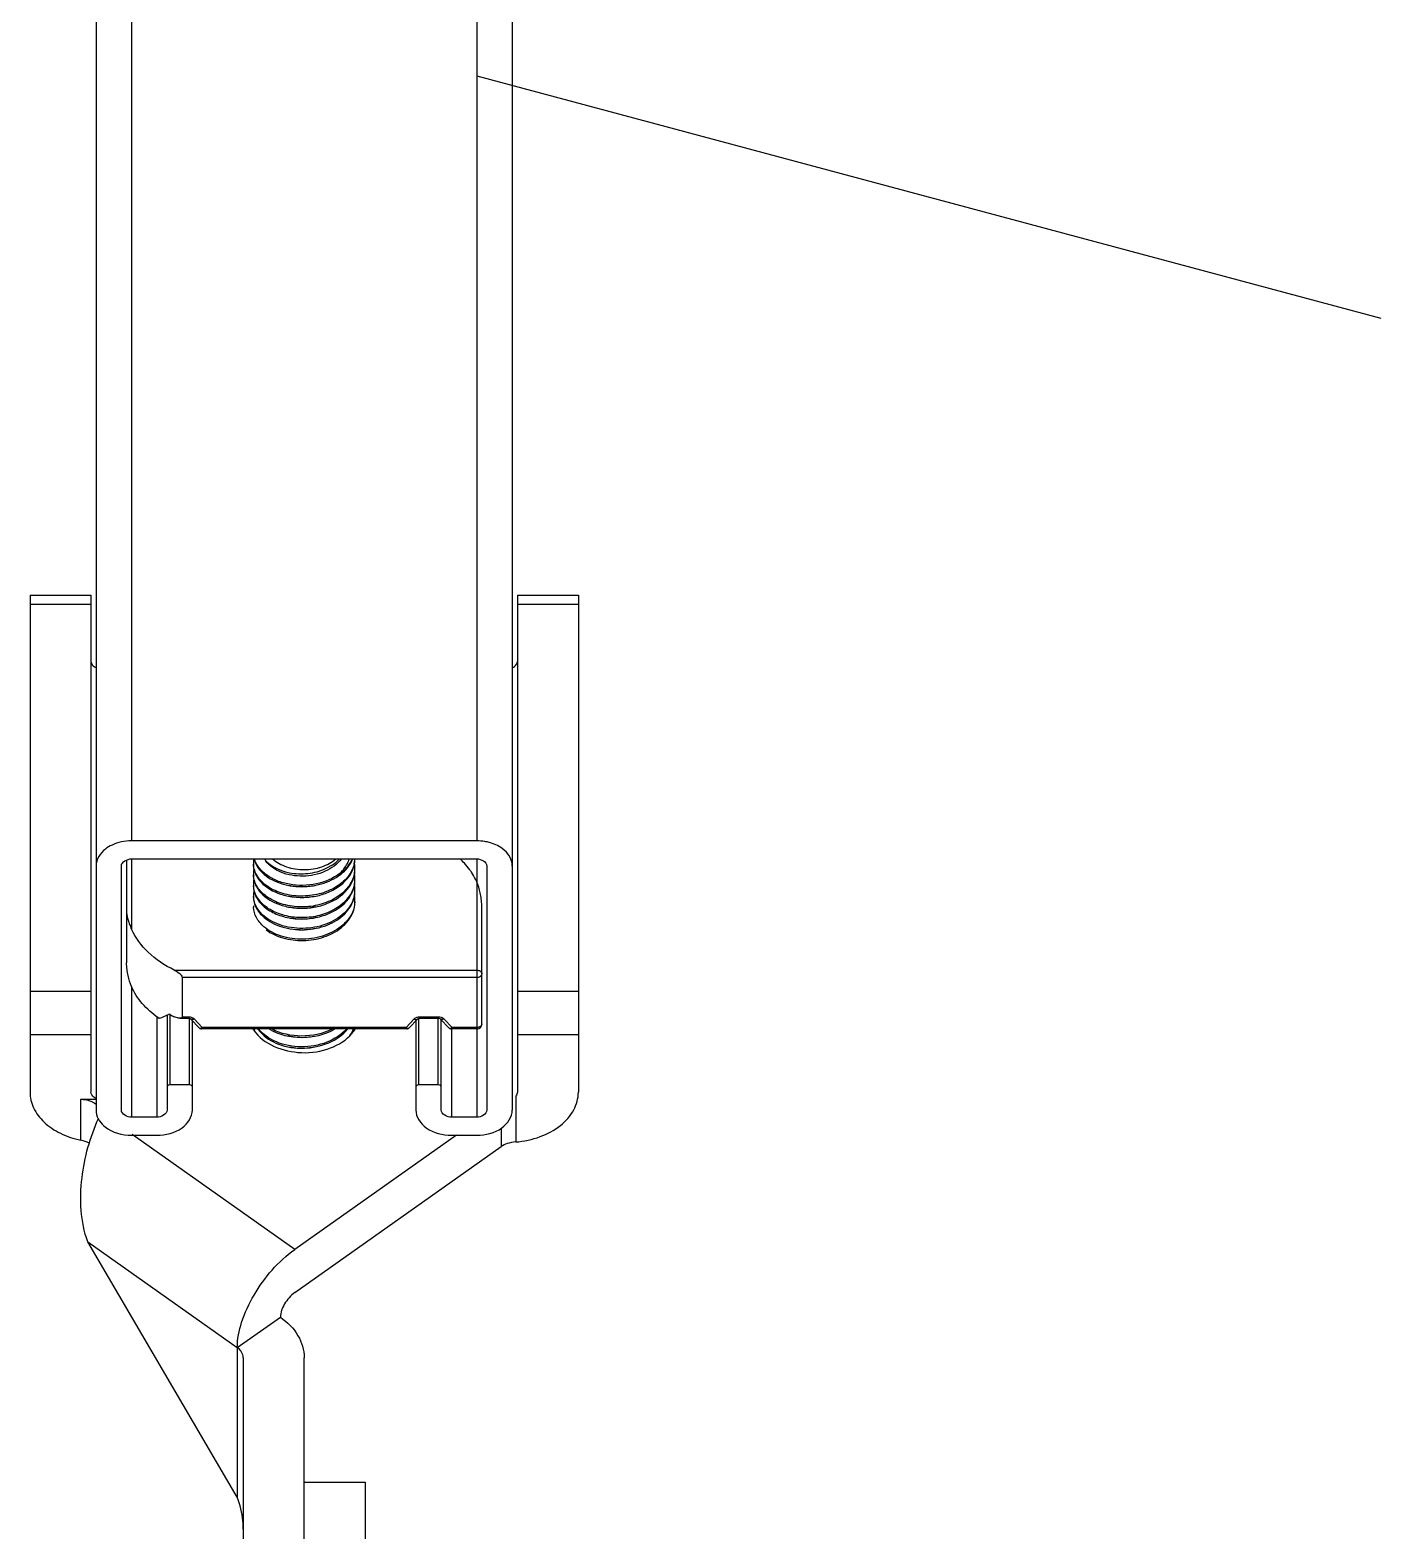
# Model space of a CAD drawing. Extents: x 27938 to 1042331, y -235042 to 1535213.
# Drawn here: x 732467 to 734012, y 763890 to 765608 of the extents above; entities that cross this region are included whole.
import ezdxf

# ---------------------------------------------------------------- set-up
doc = ezdxf.new("R2010")
doc.units = 0
doc.header["$LTSCALE"] = 1000
doc.header["$MEASUREMENT"] = 0
doc.styles.get("Standard").update_dxf_attribs({"font": 'gbenor.shx', "bigfont": 'gbcbig.shx'})
doc.dimstyles.get("Standard").update_dxf_attribs({"dimtxt": 0.18, "dimasz": 0.18, "dimexe": 0.18, "dimexo": 0.0625, "dimgap": 0.09, "dimtad": 0, "dimtih": 1, "dimtoh": 1, "dimdec": 4, "dimzin": 0, "dimdsep": 46, "dimtxsty": 'Standard', "dimcen": 0.09, "dimadec": 0, "dimazin": 0, "dimtfac": 1, "dimtdec": 4, "dimtofl": 0, "dimtmove": 0, "dimatfit": 3, "dimfxl": 1, "dimtolj": 1, "dimtzin": 0, "dimarcsym": 0})

msp = doc.modelspace()

# ---------------------------------------------------------------- linework, layer by layer
at = {"linetype": 'Continuous'}
for p, q in [((732582.8, 767765.2), (732582.8, 764679.7)), ((732977.8, 767765.2), (732977.8, 764679.7)), ((732542.2, 767736.4), (732542.2, 764371.6)), ((733018.4, 767736.4), (733018.4, 764371.6)), ((732466.7, 764960.9), (732536.4, 764960.9)), ((732466.7, 764960.9), (732466.7, 764392.2)), ((732466.7, 764950.7), (732536.4, 764950.7)), ((732536.4, 764960.9), (732536.4, 764392.2)), ((733024.3, 764960.9), (733094, 764960.9)), ((733024.3, 764960.9), (733024.3, 764392.2)), ((733024.3, 764950.7), (733094, 764950.7)), ((733094, 764960.9), (733094, 764392.2)), ((732977.8, 764679.7), (732582.8, 764679.7)), ((732582.8, 764659.1), (732977.8, 764659.1)), ((732582.8, 764659.1), (732582.8, 764578.6)), ((732977.8, 764659.1), (732977.8, 764363.4)), ((732571.2, 764371.6), (732571.2, 764650.9)), ((732577, 764657.9), (732577, 764540)), ((732989.4, 764650.9), (732989.4, 764371.6)), ((732983.6, 764470.2), (732983.6, 764605.7)), ((732631.7, 764531.8), (732977.8, 764531.8)), ((732640.9, 764523.6), (732977.8, 764523.6)), ((732640.9, 764523.6), (732640.9, 764478.4)), ((732536.4, 764507.2), (732466.7, 764507.2)), ((732582.8, 764512.9), (732582.8, 764363.4)), ((733094, 764507.2), (733024.3, 764507.2)), ((732611.9, 764478.2), (732611.9, 764363.4)), ((732623.5, 764481.1), (732623.5, 764371.6)), ((732627, 764400.4), (732627, 764480.8)), ((732638, 764476.7), (732647.8, 764476.7)), ((732640.9, 764478.4), (732647.8, 764478.4)), ((732647.8, 764478.4), (732647.8, 764476.7)), ((732649.1, 764400.4), (732649.1, 764476.7)), ((732650.4, 764476), (732660.5, 764465.3)), ((732652.5, 764371.6), (732652.5, 764473.7)), ((732654.6, 764475.9), (732663.8, 764466.1)), ((732896.9, 764466.1), (732906.1, 764475.9)), ((732900.2, 764465.3), (732910.3, 764476)), ((732908.1, 764473.7), (732908.1, 764371.6)), ((732911.6, 764400.4), (732911.6, 764476)), ((732912.8, 764478.4), (732933.6, 764478.4)), ((732912.8, 764478.4), (732912.8, 764476.7)), ((732912.8, 764476.7), (732933.6, 764476.7)), ((732933.6, 764478.4), (732933.6, 764476.7)), ((732933.7, 764400.4), (732933.7, 764476.7)), ((732936.1, 764476), (732946.2, 764465.3)), ((732937.1, 764371.6), (732937.1, 764474.9)), ((732940.3, 764475.9), (732949.5, 764466.1)), ((732536.4, 764457.9), (732466.7, 764457.9)), ((732898.2, 764464.4), (732662.5, 764464.4)), ((732896.9, 764466.1), (732663.8, 764466.1)), ((732977.8, 764464.4), (732948.2, 764464.4)), ((732948.8, 764464.4), (732948.8, 764363.4)), ((732977.8, 764466.1), (732949.5, 764466.1)), ((733094, 764457.9), (733024.3, 764457.9)), ((732524.8, 764384), (732542.2, 764384)), ((732524.8, 764337.1), (732524.8, 764384)), ((732649.1, 764400.4), (732627, 764400.4)), ((732933.7, 764400.4), (732911.6, 764400.4)), ((733022.3, 764387.6), (733022.3, 764335.1)), ((732611.9, 764363.4), (732582.8, 764363.4)), ((732977.8, 764363.4), (732948.8, 764363.4)), ((733005.8, 764351.1), (733005.8, 764329.9)), ((732582.8, 764342.9), (732611.9, 764342.9)), ((732769.5, 764212.1), (732583.4, 764343.7)), ((732954.6, 764342.9), (732769.5, 764212.1)), ((732948.8, 764342.9), (732977.8, 764342.9)), ((732769.5, 764162.8), (733005.8, 764329.9)), ((732532.7, 764220.9), (732703.8, 764099.9)), ((732703.8, 763928.8), (732532.7, 764220.9)), ((732703.8, 764099.9), (732753.1, 764134.7)), ((732703.8, 764099.9), (732703.8, 763928.8)), ((732710.6, 764088.3), (732710.6, 763481.3)), ((732780.3, 763811.9), (732780.3, 764088.3)), ((732780.3, 763945.9), (732850, 763945.9)), ((732850, 763945.9), (732850, 763423.2))]:
    msp.add_line(p, q, dxfattribs=at)
for points in [[(732660.5, 764465.3), (732661, 764464.8), (732662, 764464.4), (732662.5, 764464.4)], [(732898.2, 764464.4), (732898.7, 764464.4), (732899.6, 764464.8), (732900.2, 764465.3)], [(732946.2, 764465.3), (732946.8, 764464.8), (732947.7, 764464.4), (732948.2, 764464.4)], [(732627, 764400.4), (732625.2, 764400.1), (732624, 764399.2), (732623.5, 764397.9)], [(732652.5, 764397.9), (732652.1, 764399.2), (732650.8, 764400.1), (732649.1, 764400.4)], [(732911.6, 764400.4), (732909.8, 764400.1), (732908.6, 764399.2), (732908.1, 764397.9)], [(732937.1, 764397.9), (732936.7, 764399.2), (732935.4, 764400.1), (732933.7, 764400.4)]]:
    msp.add_lwpolyline(points, dxfattribs=at)
for centre, radius, start, end in [((732977.8, 764622.8), 56.9, 80.8706, 90.0189), ((732978.2, 764625), 54.6, 78.0323, 80.8417), ((732748.8, 764654.5), 26.6, 169.9347, 179.9645), ((732806, 764660.7), 32.4, 348.9029, 357.1916), ((732806.2, 764659.1), 32.2, 349.8101, 359.9705), ((732892, 764589.2), 96.7, 42.2494, 46.358), ((732748.5, 764654.5), 26.3, 180.0024, 183.3202), ((732748.9, 764653), 26.7, 180.052, 191.6603), ((732748.9, 764642.2), 26.7, 168.2082, 179.9468), ((732748.5, 764642.2), 26.3, 180.0025, 183.319), ((732804.6, 764659.5), 33.8, 339.139, 349.3386), ((732804.8, 764647.1), 33.7, 339.3218, 350.2377), ((732805.4, 764660.8), 33, 346.6926, 347.1405), ((732805.5, 764660.8), 32.9, 347.1396, 348.9145), ((732805.8, 764648.4), 32.6, 348.6302, 349.8187), ((732805.9, 764659.2), 32.5, 349.4125, 349.8194), ((732805.9, 764648.4), 32.5, 349.8191, 350.9299), ((732805.9, 764646.9), 32.5, 350.3157, 352.5466), ((732806.2, 764636), 32.2, 0.0308, 9.7049), ((732805.9, 764648.3), 32.5, 8.7721, 9.1529), ((732806.3, 764648.3), 32.1, 0.0241, 8.7833), ((732806.2, 764648.4), 32.2, 350.9257, 355.6647), ((732806.4, 764646.8), 32, 352.5397, 359.9837), ((732806.5, 764648.3), 31.9, 356.5909, 357.2293), ((732806.4, 764648.3), 32, 355.6713, 356.5908), ((732806.5, 764648.3), 31.9, 357.2291, 359.9993), ((732748.9, 764640.7), 26.7, 180.0522, 191.7103), ((732748.9, 764629.8), 26.7, 168.2604, 179.9474), ((732748.5, 764629.9), 26.3, 180.0024, 183.3198), ((732748.9, 764628.3), 26.7, 180.0496, 191.3679), ((732777.8, 764693.9), 66.9, 280.123, 282.928), ((732806, 764636.1), 32.4, 348.9773, 357.229), ((732806.2, 764623.7), 32.2, 0.0332, 10.0184), ((732806.2, 764634.5), 32.2, 350.6115, 359.9707), ((732806.6, 764636), 31.8, 357.2509, 359.9984), ((732749, 764617.5), 26.7, 167.9094, 179.9433), ((732748.5, 764617.5), 26.3, 180.0025, 183.3152), ((732806.1, 764623.7), 32.3, 349.2692, 357.2332), ((732806.2, 764611.4), 32.2, 0.0332, 10.0043), ((732806.2, 764622.2), 32.2, 350.5969, 359.9706), ((732806.6, 764623.7), 31.8, 357.2538, 359.9983), ((732806.6, 764611.4), 31.8, 357.2538, 359.9983), ((732748.5, 764605.2), 26.3, 180.0025, 183.3152), ((732776.9, 764653), 62.9, 257.5731, 259.6973), ((732792.4, 764619.9), 48.6, 311.8202, 317.3511), ((732691.2, 764600), 135.3, 241.7354, 243.9434), ((732977.8, 764470.2), 5.81, 270.0008, 359.9997), ((732756.2, 764485.7), 40.5, 211.9656, 213.5353), ((732748.5, 764467.2), 26.3, 186.2145, 188.3209), ((732749.8, 764469.9), 27.5, 191.5191, 196.3654), ((732757, 764484.4), 35.7, 214.1434, 218.9006), ((732758.1, 764485.2), 37.1, 218.8725, 219.1531), ((732758.5, 764485.6), 37.7, 219.1564, 220.767), ((732802.8, 764475), 35.8, 334.3672, 341.5372), ((732804, 764474.6), 34.5, 341.5792, 342.7354), ((732806.8, 764463.7), 31.6, 0.9501, 1.1978), ((732567, 764373.3), 25.2, 207.6898, 214.3075)]:
    msp.add_arc(centre, radius, start, end, dxfattribs=at)
msp.add_ellipse((732704, 764635.3), major_axis=(118.4, 158.3), ratio=0.292406, start_param=3.562723, end_param=3.670193, dxfattribs=at)
for points, knots in [([(732536.4, 764885), (732536.4, 764884.3), (732537, 764881.1), (732539.9, 764878.8), (732542.1, 764877.9)], [0, 0, 0, 0, 0.22722, 1, 1, 1, 1]), ([(733018.5, 764877.9), (733019.3, 764878.3), (733022.1, 764879.7), (733024.3, 764882.8), (733024.3, 764885)], [0, 0, 0, 0, 0.2888, 1, 1, 1, 1]), ([(733018.4, 764650.9), (733018.4, 764654), (733015.1, 764668.1), (733000.1, 764676.2), (732989.5, 764678.4)], [0, 0, 0, 0, 0.221136, 1, 1, 1, 1]), ([(732560.5, 764674.9), (732557.8, 764673.7), (732548.9, 764668.6), (732542.2, 764658.3), (732542.2, 764650.9)], [0, 0, 0, 0, 0.286732, 1, 1, 1, 1]), ([(732821.3, 764642.4), (732813.5, 764636.5), (732794.2, 764628.5), (732768.6, 764628.1), (732749.5, 764633.4), (732737.4, 764639.9), (732728.2, 764648.5), (732724.4, 764655.5), (732723.4, 764659.1)], [0, 0, 0, 0, 0.262112, 0.537776, 0.66937, 0.790942, 0.900704, 1, 1, 1, 1]), ([(732734.5, 764659), (732742.5, 764649.4), (732759.6, 764642.5), (732779.3, 764641.8), (732793.3, 764643.3), (732803.5, 764646.9), (732809.4, 764650.5)], [0, 0, 0, 0, 0.471992, 0.606824, 0.74197, 1, 1, 1, 1]), ([(732822.9, 764659.1), (732818.2, 764652.9), (732804.1, 764642.8), (732779.1, 764637.8), (732754.5, 764641.6), (732740.7, 764650.8), (732736.5, 764656.6)], [0, 0, 0, 0, 0.241934, 0.512224, 0.776098, 1, 1, 1, 1]), ([(732744.1, 764659), (732748.8, 764655), (732760.5, 764648.8), (732780.3, 764645.8), (732800.1, 764648.8), (732811.9, 764655), (732816.5, 764659)], [0, 0, 0, 0, 0.238191, 0.5, 0.761809, 1, 1, 1, 1]), ([(732809.4, 764650.5), (732810.5, 764651.1), (732814.6, 764653.5), (732818.5, 764656.5), (732820.9, 764659.1)], [0, 0, 0, 0, 0.261206, 1, 1, 1, 1]), ([(732821.3, 764642.4), (732822.5, 764643.6), (732827, 764648.5), (732830.3, 764654.4), (732831.9, 764659.1)], [0, 0, 0, 0, 0.260314, 1, 1, 1, 1]), ([(732821.3, 764642.4), (732823, 764643.5), (732828.8, 764648.1), (732833.5, 764654.1), (732835.7, 764659.1)], [0, 0, 0, 0, 0.267033, 1, 1, 1, 1]), ([(732837.5, 764653.2), (732836.3, 764647.9), (732830.6, 764637.2), (732816.1, 764625.4), (732797.3, 764618), (732776.6, 764615.6), (732756.2, 764618.4), (732738.8, 764626.1), (732726.3, 764637.8), (732722.6, 764648.1), (732722.3, 764653)], [0, 0, 0, 0, 0.111968, 0.236912, 0.374448, 0.518156, 0.658848, 0.787879, 0.900583, 1, 1, 1, 1]), ([(732837.8, 764642), (732836.7, 764636.6), (732831.3, 764625.7), (732817, 764613.6), (732798.2, 764605.8), (732777.3, 764603.2), (732756.8, 764605.9), (732739.1, 764613.6), (732726.3, 764625.3), (732722.6, 764635.7), (732722.3, 764640.7)], [0, 0, 0, 0, 0.111438, 0.235731, 0.372938, 0.516745, 0.657844, 0.787365, 0.900423, 1, 1, 1, 1]), ([(732724.8, 764641.4), (732725.2, 764640.6), (732726.8, 764637.5), (732728.9, 764634.7), (732730.7, 764632.7)], [0, 0, 0, 0, 0.242292, 1, 1, 1, 1]), ([(732724.9, 764653.7), (732725.2, 764652.9), (732726.8, 764649.8), (732728.9, 764647), (732730.7, 764645.1)], [0, 0, 0, 0, 0.24232, 1, 1, 1, 1]), ([(732730.7, 764645.1), (732735.6, 764639.6), (732749.6, 764630.8), (732774.1, 764626), (732799.8, 764628.9), (732815.6, 764636.4), (732822.1, 764641.4)], [0, 0, 0, 0, 0.225132, 0.482573, 0.749584, 1, 1, 1, 1]), ([(732730.7, 764632.7), (732736.7, 764626.1), (732749.5, 764619), (732768.2, 764615), (732783.8, 764614.7), (732799.2, 764617.3), (732817.1, 764624.2), (732828.6, 764633.7), (732833.2, 764641.3)], [0, 0, 0, 0, 0.231819, 0.363306, 0.499507, 0.635491, 0.766568, 1, 1, 1, 1]), ([(732822.1, 764641.4), (732822.7, 764641.9), (732825, 764643.8), (732827.1, 764645.8), (732828.6, 764647.4)], [0, 0, 0, 0, 0.25532, 1, 1, 1, 1]), ([(732828.6, 764647.4), (732829, 764647.9), (732830.7, 764649.9), (732832.2, 764652), (732833.2, 764653.7)], [0, 0, 0, 0, 0.254857, 1, 1, 1, 1]), ([(732971.7, 764643.9), (732971.1, 764644.8), (732968.6, 764648.4), (732965.8, 764651.8), (732963.6, 764654.3)], [0, 0, 0, 0, 0.245927, 1, 1, 1, 1]), ([(732977.8, 764632.9), (732977.4, 764633.8), (732975.6, 764637.6), (732973.4, 764641.3), (732971.7, 764643.9)], [0, 0, 0, 0, 0.246381, 1, 1, 1, 1]), ([(732833.2, 764618.2), (732827.4, 764608.6), (732811.8, 764597.6), (732788.5, 764591.8), (732769.3, 764591.5), (732751.3, 764595.5), (732736.2, 764603.4), (732725.6, 764614.6), (732722.5, 764623.9), (732722.3, 764628.3)], [0, 0, 0, 0, 0.247397, 0.387799, 0.530345, 0.667239, 0.791958, 0.901708, 1, 1, 1, 1]), ([(732724.8, 764629.1), (732725.2, 764628.3), (732726.8, 764625.2), (732728.9, 764622.4), (732730.7, 764620.4)], [0, 0, 0, 0, 0.242309, 1, 1, 1, 1]), ([(732730.7, 764620.4), (732736.6, 764613.8), (732749.5, 764606.6), (732768.2, 764602.6), (732783.8, 764602.3), (732799.2, 764605), (732817.1, 764611.9), (732828.6, 764621.4), (732833.2, 764629)], [0, 0, 0, 0, 0.231805, 0.363293, 0.499495, 0.635484, 0.766566, 1, 1, 1, 1]), ([(732789.6, 764628), (732787.4, 764627.6), (732778.7, 764626.5), (732769.8, 764627.1), (732763.4, 764628.5)], [0, 0, 0, 0, 0.253006, 1, 1, 1, 1]), ([(732837.8, 764629.9), (732837.6, 764628.9), (732836.6, 764624.8), (732834.8, 764620.9), (732833.2, 764618.2)], [0, 0, 0, 0, 0.245205, 1, 1, 1, 1]), ([(732983.6, 764605.7), (732983.6, 764607), (732983.4, 764609.5), (732982.9, 764614.3), (732981.6, 764622.2), (732979.6, 764628.8), (732977.8, 764632.9)], [0, 0, 0, 0, 0.138161, 0.267841, 0.521134, 1, 1, 1, 1]), ([(732722.2, 764616), (732722.2, 764611.3), (732725.1, 764601.2), (732732.1, 764593.8), (732736.3, 764590.6)], [0, 0, 0, 0, 0.471695, 1, 1, 1, 1]), ([(732734.5, 764593.6), (732731, 764596.6), (732725.2, 764603.3), (732722.5, 764611.9), (732722.3, 764616)], [0, 0, 0, 0, 0.52477, 1, 1, 1, 1]), ([(732722.8, 764623.1), (732723.6, 764618.8), (732727.8, 764610), (732739.3, 764599.9), (732754.6, 764592.9), (732772.4, 764589.7), (732791, 764590.7), (732813.3, 764597), (732828.1, 764607.9), (732833.5, 764617.2)], [0, 0, 0, 0, 0.099803, 0.212169, 0.338787, 0.476105, 0.61766, 0.756186, 1, 1, 1, 1]), ([(732790.6, 764615.9), (732788.4, 764615.5), (732779.4, 764614.2), (732770.2, 764614.7), (732763.6, 764616.1)], [0, 0, 0, 0, 0.252727, 1, 1, 1, 1]), ([(732838.4, 764609.9), (732838.2, 764605.7), (732836.1, 764597.3), (732831.1, 764590.1), (732828.2, 764586.9)], [0, 0, 0, 0, 0.483641, 1, 1, 1, 1]), ([(732834.7, 764608.6), (732834.3, 764607.8), (732832.5, 764604.4), (732830.1, 764601.4), (732828.2, 764599.2)], [0, 0, 0, 0, 0.24363, 1, 1, 1, 1]), ([(732828.9, 764586.2), (732831.8, 764589.5), (732836.6, 764596.9), (732838.4, 764605.6), (732838.4, 764609.8)], [0, 0, 0, 0, 0.515614, 1, 1, 1, 1]), ([(732834.4, 764606.5), (732834.8, 764607.3), (732836.4, 764610.6), (732837.5, 764614.2), (732838, 764616.9)], [0, 0, 0, 0, 0.255239, 1, 1, 1, 1]), ([(732837.8, 764617.7), (732837.7, 764616.9), (732837, 764613.8), (732835.8, 764610.8), (732834.7, 764608.6)], [0, 0, 0, 0, 0.246649, 1, 1, 1, 1]), ([(732577, 764597.5), (732577, 764598), (732577.4, 764595), (732577.6, 764593.9), (732578.2, 764591.3), (732578.8, 764589), (732579.6, 764586.5), (732580.9, 764583), (732582, 764580.4), (732582.8, 764578.6)], [0, 0, 0, 0, 0.078745, 0.19228, 0.31189, 0.436571, 0.566746, 0.703259, 1, 1, 1, 1]), ([(732734.3, 764581.4), (732730.9, 764584.4), (732725.1, 764591.1), (732722.5, 764599.6), (732722.3, 764603.7)], [0, 0, 0, 0, 0.524463, 1, 1, 1, 1]), ([(732828.2, 764599.2), (732822.7, 764593.3), (732807.9, 764583.7), (732782.2, 764578.2), (732756.2, 764580.9), (732740.5, 764588.5), (732734.5, 764593.6)], [0, 0, 0, 0, 0.239543, 0.50309, 0.765417, 1, 1, 1, 1]), ([(732736.3, 764590.6), (732742.6, 764585.7), (732758.4, 764578.8), (732784.2, 764576.9), (732809.3, 764582.8), (732823.7, 764592.5), (732828.9, 764598.5)], [0, 0, 0, 0, 0.237667, 0.50065, 0.762696, 1, 1, 1, 1]), ([(732793.4, 764604.2), (732790.9, 764603.6), (732780.7, 764601.8), (732770.1, 764602.3), (732762.6, 764604)], [0, 0, 0, 0, 0.252464, 1, 1, 1, 1]), ([(732792.7, 764591.7), (732790.5, 764591.2), (732781.6, 764589.6), (732772.3, 764589.8), (732765.6, 764591.1)], [0, 0, 0, 0, 0.251553, 1, 1, 1, 1]), ([(732828.9, 764598.5), (732829.4, 764599.1), (732831.5, 764601.6), (732833.3, 764604.3), (732834.4, 764606.5)], [0, 0, 0, 0, 0.256096, 1, 1, 1, 1]), ([(732631.7, 764531.8), (732620.8, 764537.1), (732601.4, 764549.9), (732587.3, 764568.7), (732582.8, 764578.6)], [0, 0, 0, 0, 0.528487, 1, 1, 1, 1]), ([(732824.8, 764583.6), (732818.9, 764578.4), (732804.1, 764570.2), (732779.3, 764565.9), (732754.7, 764569.1), (732740, 764576.5), (732734.3, 764581.4)], [0, 0, 0, 0, 0.244054, 0.507922, 0.767735, 1, 1, 1, 1]), ([(732736.8, 764577.9), (732742.5, 764573.6), (732756.4, 764567.3), (732779.5, 764564.5), (732802.7, 764568.4), (732816.8, 764575.5), (732822.6, 764580.2)], [0, 0, 0, 0, 0.234486, 0.493055, 0.755143, 1, 1, 1, 1]), ([(732792.7, 764579.4), (732790.5, 764578.9), (732781.4, 764577.3), (732772, 764577.5), (732765.3, 764578.8)], [0, 0, 0, 0, 0.251672, 1, 1, 1, 1]), ([(732822.6, 764580.2), (732823.1, 764580.6), (732825.4, 764582.5), (732827.5, 764584.5), (732828.9, 764586.2)], [0, 0, 0, 0, 0.255282, 1, 1, 1, 1]), ([(732582.8, 764512.9), (732581, 764516.9), (732579.1, 764523.5), (732577.7, 764531.4), (732577.3, 764536.2), (732577, 764538.7), (732577, 764540)], [0, 0, 0, 0, 0.478872, 0.732167, 0.861849, 1, 1, 1, 1]), ([(732631.7, 764531.8), (732633.6, 764530.9), (732636.5, 764529.1), (732639.5, 764526.4), (732640.9, 764524.6), (732640.9, 764523.6)], [0, 0, 0, 0, 0.508644, 0.771516, 1, 1, 1, 1]), ([(732977.8, 764531.8), (732979.2, 764531.8), (732981.4, 764531.3), (732983.2, 764529.4), (732983.6, 764528.2), (732983.6, 764527.7)], [0, 0, 0, 0, 0.552527, 0.789194, 1, 1, 1, 1]), ([(732977.8, 764523.6), (732979.2, 764523.6), (732981.4, 764524.1), (732983.2, 764526), (732983.6, 764527.2), (732983.6, 764527.7)], [0, 0, 0, 0, 0.552515, 0.789179, 1, 1, 1, 1]), ([(732613.2, 764477.1), (732606.6, 764481.9), (732594.7, 764492.5), (732585.9, 764506), (732582.8, 764512.9)], [0, 0, 0, 0, 0.520159, 1, 1, 1, 1]), ([(732614.3, 764476.6), (732614.2, 764476.7), (732613.8, 764476.8), (732613.5, 764476.9), (732613.2, 764477.1)], [0, 0, 0, 0, 0.224258, 1, 1, 1, 1]), ([(732627.1, 764480.8), (732626.9, 764480.9), (732626.3, 764481.2), (732625.6, 764481.3), (732625.1, 764481.1)], [0, 0, 0, 0, 0.298771, 1, 1, 1, 1]), ([(732638, 764476.7), (732637.5, 764476.7), (732635.3, 764476.9), (732633.2, 764477.7), (732631.7, 764478.4)], [0, 0, 0, 0, 0.232638, 1, 1, 1, 1]), ([(732640.9, 764478.4), (732640.9, 764478.1), (732640.7, 764477.5), (732639.7, 764476.8), (732638.7, 764476.7), (732638, 764476.7)], [0, 0, 0, 0, 0.239055, 0.472377, 1, 1, 1, 1]), ([(732647.8, 764478.4), (732648.2, 764478.4), (732649.9, 764478.3), (732651.5, 764477.9), (732652.6, 764477.3)], [0, 0, 0, 0, 0.258297, 1, 1, 1, 1]), ([(732647.8, 764476.7), (732648.4, 764476.7), (732649.3, 764476.6), (732650.2, 764476.2), (732650.4, 764476)], [0, 0, 0, 0, 0.694252, 1, 1, 1, 1]), ([(732652.5, 764475.3), (732652.3, 764475.3), (732651.5, 764475.3), (732650.7, 764475.6), (732650.4, 764476)], [0, 0, 0, 0, 0.28225, 1, 1, 1, 1]), ([(732654.6, 764475.9), (732654.4, 764475.8), (732653.7, 764475.5), (732653, 764475.3), (732652.5, 764475.3)], [0, 0, 0, 0, 0.268193, 1, 1, 1, 1]), ([(732906.1, 764475.9), (732906.2, 764475.8), (732906.9, 764475.5), (732907.6, 764475.3), (732908.1, 764475.3)], [0, 0, 0, 0, 0.268193, 1, 1, 1, 1]), ([(732908.1, 764477.3), (732908.4, 764477.5), (732909.9, 764478.1), (732911.6, 764478.4), (732912.8, 764478.4)], [0, 0, 0, 0, 0.240525, 1, 1, 1, 1]), ([(732908.1, 764475.3), (732908.3, 764475.3), (732909.1, 764475.3), (732909.9, 764475.6), (732910.3, 764476)], [0, 0, 0, 0, 0.28225, 1, 1, 1, 1]), ([(732910.3, 764476), (732910.5, 764476.2), (732911.3, 764476.6), (732912.2, 764476.7), (732912.8, 764476.7)], [0, 0, 0, 0, 0.30582, 1, 1, 1, 1]), ([(732933.6, 764476.7), (732934.2, 764476.7), (732935.1, 764476.6), (732935.9, 764476.2), (732936.1, 764476)], [0, 0, 0, 0, 0.694252, 1, 1, 1, 1]), ([(732937.1, 764477.8), (732937.5, 764477.7), (732938.6, 764477.2), (732939.7, 764476.5), (732940.3, 764475.9)], [0, 0, 0, 0, 0.265871, 1, 1, 1, 1]), ([(732940.3, 764475.9), (732940, 764475.7), (732939, 764475.3), (732937.9, 764475.2), (732937.1, 764475.4)], [0, 0, 0, 0, 0.286288, 1, 1, 1, 1]), ([(732983.6, 764470.2), (732983.6, 764469.7), (732983.2, 764468.5), (732981.4, 764466.6), (732979.2, 764466.1), (732977.8, 764466.1)], [0, 0, 0, 0, 0.210821, 0.447485, 1, 1, 1, 1]), ([(732663.8, 764466.1), (732663.5, 764465.8), (732662.9, 764465.4), (732661.8, 764464.8), (732660.8, 764464.9), (732660.5, 764465.3)], [0, 0, 0, 0, 0.333929, 0.607776, 1, 1, 1, 1]), ([(732662.5, 764464.4), (732662.7, 764464.4), (732663.3, 764465.1), (732663.6, 764465.7), (732663.8, 764466.1)], [0, 0, 0, 0, 0.344146, 1, 1, 1, 1]), ([(732722.5, 764463.4), (732733.6, 764446.5), (732768.9, 764433.8), (732809.8, 764440.1), (732828.9, 764451.8), (732835.2, 764459.5)], [0, 0, 0, 0, 0.487782, 0.759802, 1, 1, 1, 1]), ([(732828.7, 764464.3), (732822.7, 764457.6), (732806, 764447.1), (732777.2, 764442.3), (732749.2, 764447.2), (732733.5, 764457.7), (732728.5, 764464.3)], [0, 0, 0, 0, 0.244143, 0.51353, 0.775518, 1, 1, 1, 1]), ([(732730, 764461), (732735.5, 764454.6), (732751.7, 764444.8), (732779.9, 764440.8), (732808.3, 764446.5), (732824.5, 764457.5), (732830.1, 764464.4)], [0, 0, 0, 0, 0.228358, 0.491922, 0.759562, 1, 1, 1, 1]), ([(732740.8, 764464.3), (732751.5, 764457.8), (732777.8, 764451.7), (732803.9, 764457.8), (732815.2, 764464.3)], [0, 0, 0, 0, 0.491142, 1, 1, 1, 1]), ([(732812.3, 764464.3), (732801.6, 764458.9), (732777.7, 764453.7), (732753.6, 764458.9), (732743.4, 764464.4)], [0, 0, 0, 0, 0.508141, 1, 1, 1, 1]), ([(732791.1, 764455.8), (732788.7, 764455.3), (732779, 764453.9), (732768.9, 764454.6), (732761.8, 764456.4)], [0, 0, 0, 0, 0.253335, 1, 1, 1, 1]), ([(732836.3, 764464.4), (732836, 764463.7), (732834.9, 764460.9), (732833.5, 764458.4), (732832.2, 764456.5)], [0, 0, 0, 0, 0.245608, 1, 1, 1, 1]), ([(732900.2, 764465.3), (732899.8, 764464.9), (732898.8, 764464.8), (732897.8, 764465.4), (732897.2, 764465.8), (732896.9, 764466.1)], [0, 0, 0, 0, 0.392224, 0.666072, 1, 1, 1, 1]), ([(732896.9, 764466.1), (732897.1, 764465.7), (732897.4, 764465.1), (732897.9, 764464.4), (732898.2, 764464.4)], [0, 0, 0, 0, 0.655854, 1, 1, 1, 1]), ([(732949.5, 764466.1), (732949.2, 764465.8), (732948.6, 764465.4), (732947.5, 764464.8), (732946.5, 764464.9), (732946.2, 764465.3)], [0, 0, 0, 0, 0.333929, 0.607776, 1, 1, 1, 1]), ([(732948.2, 764464.4), (732948.5, 764464.4), (732949, 764465.1), (732949.3, 764465.7), (732949.5, 764466.1)], [0, 0, 0, 0, 0.344146, 1, 1, 1, 1]), ([(732789.9, 764443.3), (732787.7, 764442.9), (732779, 764441.7), (732769.9, 764442.2), (732763.5, 764443.6)], [0, 0, 0, 0, 0.252903, 1, 1, 1, 1]), ([(732466.7, 764392.2), (732466.7, 764386), (732469.8, 764372.9), (732482.6, 764356.4), (732501.6, 764343.8), (732516.8, 764338.8), (732524.8, 764337.1)], [0, 0, 0, 0, 0.215862, 0.450689, 0.713102, 1, 1, 1, 1]), ([(732524.8, 764384), (732526.5, 764384), (732532.6, 764383.5), (732538.8, 764381.2), (732542.3, 764378.4)], [0, 0, 0, 0, 0.265386, 1, 1, 1, 1]), ([(732542.1, 764385.1), (732541.3, 764385.4), (732538.5, 764386.9), (732536.4, 764389.9), (732536.4, 764392.2)], [0, 0, 0, 0, 0.2888, 1, 1, 1, 1]), ([(733022.3, 764335.1), (733031.8, 764335.9), (733050, 764339.7), (733073.5, 764352.2), (733089.8, 764370.1), (733094, 764385.1), (733094, 764392.2)], [0, 0, 0, 0, 0.28821, 0.553531, 0.788229, 1, 1, 1, 1]), ([(732611.9, 764342.9), (732621.9, 764342.9), (732640.4, 764346.7), (732652.5, 764363.8), (732652.5, 764371.6)], [0, 0, 0, 0, 0.559767, 1, 1, 1, 1]), ([(732908.1, 764371.6), (732908.1, 764363.8), (732920.2, 764346.7), (732938.8, 764342.9), (732948.8, 764342.9)], [0, 0, 0, 0, 0.440233, 1, 1, 1, 1]), ([(732977.8, 764342.9), (732987.8, 764342.9), (733006.3, 764346.7), (733018.4, 764363.8), (733018.4, 764371.6)], [0, 0, 0, 0, 0.559767, 1, 1, 1, 1]), ([(732532.7, 764220.9), (732524.4, 764243.9), (732522.2, 764293.9), (732535.4, 764340.6), (732544.9, 764362.1)], [0, 0, 0, 0, 0.510211, 1, 1, 1, 1]), ([(732546.2, 764359.2), (732547.9, 764356.6), (732557.6, 764346.7), (732572.2, 764342.9), (732582.8, 764342.9)], [0, 0, 0, 0, 0.224309, 1, 1, 1, 1]), ([(732703.8, 764099.9), (732703.8, 764109.6), (732708.2, 764130.8), (732727.2, 764171.1), (732750.5, 764198.6), (732769.5, 764212.1)], [0, 0, 0, 0, 0.218267, 0.476674, 1, 1, 1, 1]), ([(732769.5, 764162.8), (732764.8, 764159.4), (732757.5, 764150.8), (732753.1, 764140), (732753.1, 764134.7)], [0, 0, 0, 0, 0.525314, 1, 1, 1, 1]), ([(732753.1, 764134.7), (732761.1, 764129.1), (732774.7, 764115.7), (732780.3, 764097), (732780.3, 764088.3)], [0, 0, 0, 0, 0.528923, 1, 1, 1, 1]), ([(732710.6, 764088.3), (732710.6, 764089.4), (732710, 764094), (732706.7, 764097.9), (732703.8, 764099.9)], [0, 0, 0, 0, 0.234763, 1, 1, 1, 1]), ([(732710.6, 763891.9), (732710.6, 763895.1), (732710.1, 763907.6), (732707.1, 763920), (732703.8, 763928.8)], [0, 0, 0, 0, 0.253333, 1, 1, 1, 1])]:
    msp.add_open_spline(points, degree=3, knots=knots, dxfattribs=at)
for points in [[(732571.2, 764678.4), (732567.5, 764677.7), (732563.9, 764676.5), (732560.5, 764674.9)], [(732582.8, 764679.7), (732578.9, 764679.7), (732575, 764679.3), (732571.2, 764678.4)], [(732571.2, 764650.9), (732571.2, 764655.6), (732578.1, 764659.1), (732582.8, 764659.1)], [(732723, 764659.1), (732723.4, 764657.2), (732724.1, 764655.4), (732724.9, 764653.7)], [(732833.2, 764653.7), (732834.3, 764655.4), (732835.2, 764657.2), (732836, 764659.1)], [(732977.8, 764659.1), (732982.5, 764659.1), (732989.4, 764655.6), (732989.4, 764650.9)], [(732722.8, 764647.6), (732723.2, 764645.5), (732723.9, 764643.4), (732724.8, 764641.4)], [(732833.2, 764641.3), (732834.4, 764643.3), (732835.4, 764645.3), (732836.2, 764647.4)], [(732722.8, 764635.2), (732723.2, 764633.1), (732723.9, 764631), (732724.8, 764629.1)], [(732833.2, 764629), (732834.4, 764631), (732835.4, 764633.1), (732836.3, 764635.2)], [(732836.3, 764622.9), (732837, 764625), (732837.6, 764627.1), (732838, 764629.2)], [(732833.5, 764617.2), (732834.6, 764619), (732835.5, 764620.9), (732836.3, 764622.9)], [(732614.9, 764476.7), (732614.7, 764476.6), (732614.5, 764476.6), (732614.3, 764476.6)], [(732652.6, 764477.3), (732653.3, 764476.9), (732654, 764476.5), (732654.6, 764475.9)], [(732906.1, 764475.9), (732906.6, 764476.5), (732907.3, 764476.9), (732908.1, 764477.3)], [(732933.6, 764478.4), (732934.8, 764478.4), (732936, 764478.2), (732937.1, 764477.8)], [(732937.1, 764475.4), (732936.7, 764475.5), (732936.4, 764475.7), (732936.1, 764476)], [(732835.2, 764459.5), (732836.5, 764461), (732837.7, 764462.6), (732838.8, 764464.3)], [(733024.3, 764392.2), (733024.3, 764390.5), (733023.4, 764388.8), (733022.3, 764387.6)], [(732542.2, 764371.6), (732542.2, 764368.2), (732543.1, 764364.7), (732544.7, 764361.7)], [(732582.8, 764363.4), (732578.1, 764363.4), (732571.2, 764366.9), (732571.2, 764371.6)], [(732623.5, 764371.6), (732623.5, 764366.9), (732616.6, 764363.4), (732611.9, 764363.4)], [(732948.8, 764363.4), (732944, 764363.4), (732937.1, 764366.9), (732937.1, 764371.6)], [(732989.4, 764371.6), (732989.4, 764366.9), (732982.5, 764363.4), (732977.8, 764363.4)], [(732534.6, 764333.9), (732531.5, 764335.3), (732528.2, 764336.4), (732524.8, 764337.1)], [(733012.6, 764333.2), (733010.2, 764332.4), (733007.9, 764331.3), (733005.8, 764329.9)], [(733022.3, 764335.1), (733019, 764334.8), (733015.8, 764334.2), (733012.6, 764333.2)]]:
    msp.add_open_spline(points, degree=3, dxfattribs=at)

# ---------------------------------------------------------------- leaders
msp.add_leader([(732977.8, 765555), (734012.3, 765277.9)], dimstyle='Standard', override={"dimgap": 20, "dimtad": 0})

doc.saveas('drawing.dxf')
